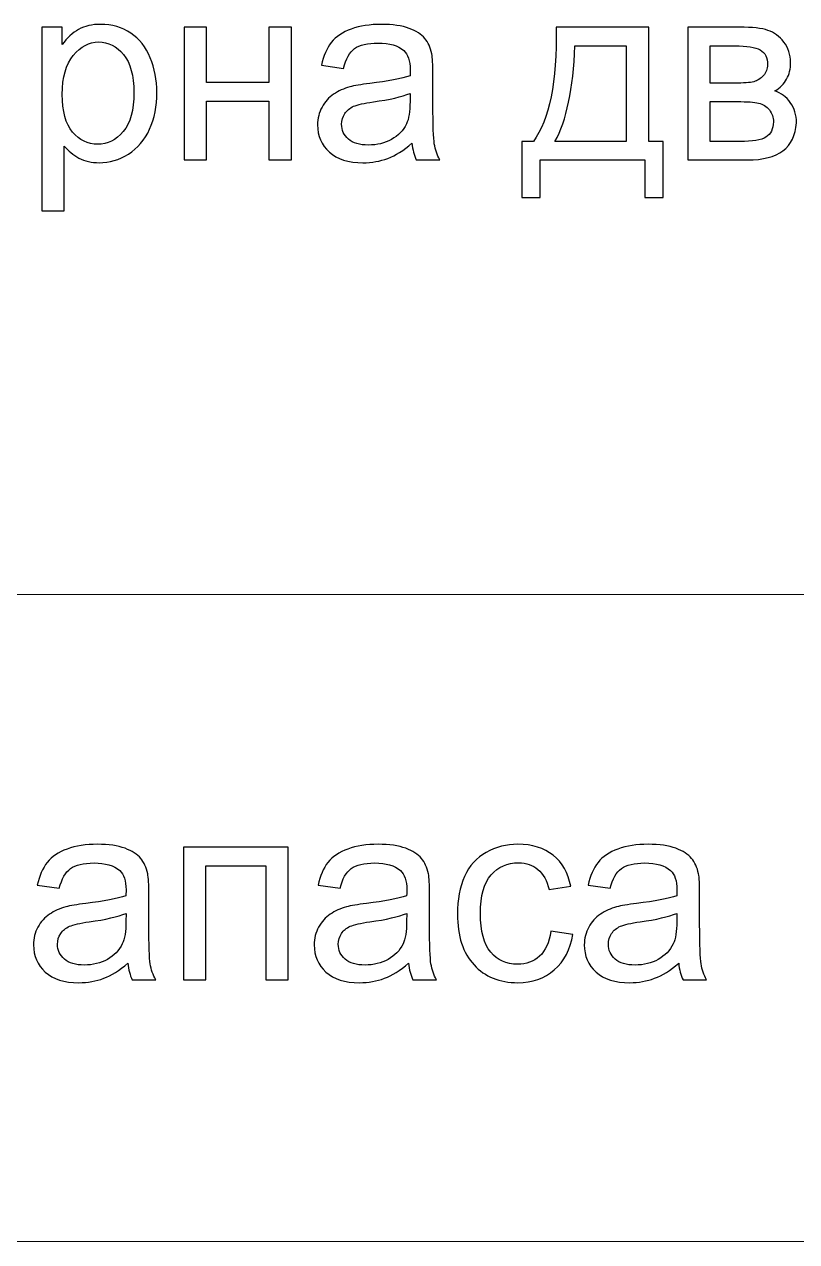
# Model space of a CAD drawing. Header units: millimetres. Extents: x -998 to 1016, y -1915 to 1914.
# Drawn here: x -390.4 to -321.1, y 1513.8 to 1623 of the extents above; entities that cross this region are included whole.
import ezdxf

# ---------------------------------------------------------------- set-up
doc = ezdxf.new("R2010")
doc.units = ezdxf.units.MM
doc.header["$MEASUREMENT"] = 0
doc.layers.add('layer 1', color=7, linetype='Continuous')

msp = doc.modelspace()

# ---------------------------------------------------------------- linework, layer by layer
at = {"layer": 'layer 1', "color": 250}
for points, knots in [([(-388.7877, 1606.2498), (-388.7877, 1606.2498), (-388.7877, 1622.714), (-388.7877, 1622.714), (-388.7877, 1622.714), (-388.7877, 1622.714), (-386.9532, 1622.714), (-386.9532, 1622.714), (-386.9532, 1622.714), (-386.9532, 1622.714), (-386.9532, 1621.1509), (-386.9532, 1621.1509), (-386.9532, 1621.1509), (-386.5214, 1621.7547), (-386.0322, 1622.2095), (-385.4857, 1622.5114), (-385.4857, 1622.5114), (-384.943, 1622.8133), (-384.2818, 1622.9662), (-383.506, 1622.9662), (-383.506, 1622.9662), (-382.4894, 1622.9662), (-381.5951, 1622.7063), (-380.8193, 1622.1828), (-380.8193, 1622.1828), (-380.0435, 1621.663), (-379.4587, 1620.9254), (-379.0613, 1619.9776), (-379.0613, 1619.9776), (-378.6676, 1619.026), (-378.4689, 1617.9865), (-378.4689, 1616.8514), (-378.4689, 1616.8514), (-378.4689, 1615.6399), (-378.6868, 1614.5469), (-379.1224, 1613.5723), (-379.1224, 1613.5723), (-379.5581, 1612.6016), (-380.1925, 1611.8563), (-381.0257, 1611.3366), (-381.0257, 1611.3366), (-381.855, 1610.8206), (-382.7302, 1610.5608), (-383.6474, 1610.5608), (-383.6474, 1610.5608), (-384.32, 1610.5608), (-384.9239, 1610.7022), (-385.4551, 1610.985), (-385.4551, 1610.985), (-385.9901, 1611.2678), (-386.4258, 1611.6232), (-386.7698, 1612.0551), (-386.7698, 1612.0551), (-386.7698, 1612.0551), (-386.7698, 1606.2498), (-386.7698, 1606.2498), (-386.7698, 1606.2498), (-386.7698, 1606.2498), (-388.7877, 1606.2498), (-388.7877, 1606.2498)], [0, 0, 0, 0, 0.0625, 0.0625, 0.0625, 0.0625, 0.125, 0.125, 0.125, 0.125, 0.1875, 0.1875, 0.1875, 0.1875, 0.25, 0.25, 0.25, 0.25, 0.3125, 0.3125, 0.3125, 0.3125, 0.375, 0.375, 0.375, 0.375, 0.4375, 0.4375, 0.4375, 0.4375, 0.5, 0.5, 0.5, 0.5, 0.5625, 0.5625, 0.5625, 0.5625, 0.625, 0.625, 0.625, 0.625, 0.6875, 0.6875, 0.6875, 0.6875, 0.75, 0.75, 0.75, 0.75, 0.8125, 0.8125, 0.8125, 0.8125, 0.875, 0.875, 0.875, 0.875, 1, 1, 1, 1]), ([(-376.0345, 1622.714), (-376.0345, 1622.714), (-374.0166, 1622.714), (-374.0166, 1622.714), (-374.0166, 1622.714), (-374.0166, 1622.714), (-374.0166, 1617.761), (-374.0166, 1617.761), (-374.0166, 1617.761), (-374.0166, 1617.761), (-368.4215, 1617.761), (-368.4215, 1617.761), (-368.4215, 1617.761), (-368.4215, 1617.761), (-368.4215, 1622.714), (-368.4215, 1622.714), (-368.4215, 1622.714), (-368.4215, 1622.714), (-366.4036, 1622.714), (-366.4036, 1622.714), (-366.4036, 1622.714), (-366.4036, 1622.714), (-366.4036, 1610.813), (-366.4036, 1610.813), (-366.4036, 1610.813), (-366.4036, 1610.813), (-368.4215, 1610.813), (-368.4215, 1610.813), (-368.4215, 1610.813), (-368.4215, 1610.813), (-368.4215, 1616.087), (-368.4215, 1616.087), (-368.4215, 1616.087), (-368.4215, 1616.087), (-374.0166, 1616.087), (-374.0166, 1616.087), (-374.0166, 1616.087), (-374.0166, 1616.087), (-374.0166, 1610.813), (-374.0166, 1610.813), (-374.0166, 1610.813), (-374.0166, 1610.813), (-376.0345, 1610.813), (-376.0345, 1610.813), (-376.0345, 1610.813), (-376.0345, 1610.813), (-376.0345, 1622.714), (-376.0345, 1622.714)], [0, 0, 0, 0, 0.07692308, 0.07692308, 0.07692308, 0.07692308, 0.15384615, 0.15384615, 0.15384615, 0.15384615, 0.23076923, 0.23076923, 0.23076923, 0.23076923, 0.30769231, 0.30769231, 0.30769231, 0.30769231, 0.38461538, 0.38461538, 0.38461538, 0.38461538, 0.46153846, 0.46153846, 0.46153846, 0.46153846, 0.53846154, 0.53846154, 0.53846154, 0.53846154, 0.61538462, 0.61538462, 0.61538462, 0.61538462, 0.69230769, 0.69230769, 0.69230769, 0.69230769, 0.76923077, 0.76923077, 0.76923077, 0.76923077, 0.84615385, 0.84615385, 0.84615385, 0.84615385, 1, 1, 1, 1]), ([(-355.5995, 1612.3035), (-356.3486, 1611.6653), (-357.0709, 1611.2181), (-357.7626, 1610.9544), (-357.7626, 1610.9544), (-358.4544, 1610.6907), (-359.1958, 1610.5608), (-359.9907, 1610.5608), (-359.9907, 1610.5608), (-361.2978, 1610.5608), (-362.3029, 1610.878), (-363.0061, 1611.5162), (-363.0061, 1611.5162), (-363.7093, 1612.1506), (-364.0609, 1612.9647), (-364.0609, 1613.9545), (-364.0609, 1613.9545), (-364.0609, 1614.5354), (-363.9271, 1615.0666), (-363.6634, 1615.5482), (-363.6634, 1615.5482), (-363.3959, 1616.0297), (-363.0481, 1616.4119), (-362.6201, 1616.7023), (-362.6201, 1616.7023), (-362.1882, 1616.9928), (-361.7067, 1617.2145), (-361.1678, 1617.3635), (-361.1678, 1617.3635), (-360.7704, 1617.4667), (-360.1703, 1617.5661), (-359.3716, 1617.6654), (-359.3716, 1617.6654), (-357.7435, 1617.8565), (-356.5397, 1618.0896), (-355.7715, 1618.3572), (-355.7715, 1618.3572), (-355.7638, 1618.6323), (-355.76, 1618.8081), (-355.76, 1618.8807), (-355.76, 1618.8807), (-355.76, 1619.6986), (-355.9511, 1620.2757), (-356.3333, 1620.612), (-356.3333, 1620.612), (-356.8492, 1621.0668), (-357.6174, 1621.2923), (-358.634, 1621.2923), (-358.634, 1621.2923), (-359.5856, 1621.2923), (-360.2888, 1621.1241), (-360.7398, 1620.7916), (-360.7398, 1620.7916), (-361.1946, 1620.4591), (-361.5271, 1619.8706), (-361.7449, 1619.0222), (-361.7449, 1619.0222), (-361.7449, 1619.0222), (-363.7169, 1619.2973), (-363.7169, 1619.2973), (-363.7169, 1619.2973), (-363.5373, 1620.1419), (-363.243, 1620.826), (-362.8303, 1621.3458), (-362.8303, 1621.3458), (-362.4175, 1621.8655), (-361.8213, 1622.263), (-361.0417, 1622.5458), (-361.0417, 1622.5458), (-360.2659, 1622.8248), (-359.3601, 1622.9662), (-358.3359, 1622.9662), (-358.3359, 1622.9662), (-357.3193, 1622.9662), (-356.49, 1622.8477), (-355.8517, 1622.607), (-355.8517, 1622.607), (-355.2173, 1622.3662), (-354.7473, 1622.0681), (-354.4492, 1621.705), (-354.4492, 1621.705), (-354.1511, 1621.342), (-353.9409, 1620.8834), (-353.8186, 1620.3292), (-353.8186, 1620.3292), (-353.7536, 1619.9852), (-353.7192, 1619.3661), (-353.7192, 1618.4756), (-353.7192, 1618.4756), (-353.7192, 1618.4756), (-353.7192, 1615.8004), (-353.7192, 1615.8004), (-353.7192, 1615.8004), (-353.7192, 1613.9316), (-353.6772, 1612.7506), (-353.5931, 1612.25), (-353.5931, 1612.25), (-353.5128, 1611.7493), (-353.3447, 1611.2716), (-353.1001, 1610.813), (-353.1001, 1610.813), (-353.1001, 1610.813), (-355.2097, 1610.813), (-355.2097, 1610.813), (-355.2097, 1610.813), (-355.4122, 1611.2372), (-355.5422, 1611.734), (-355.5995, 1612.3035)], [0, 0, 0, 0, 0.03571429, 0.03571429, 0.03571429, 0.03571429, 0.07142857, 0.07142857, 0.07142857, 0.07142857, 0.10714286, 0.10714286, 0.10714286, 0.10714286, 0.14285714, 0.14285714, 0.14285714, 0.14285714, 0.17857143, 0.17857143, 0.17857143, 0.17857143, 0.21428571, 0.21428571, 0.21428571, 0.21428571, 0.25, 0.25, 0.25, 0.25, 0.28571429, 0.28571429, 0.28571429, 0.28571429, 0.32142857, 0.32142857, 0.32142857, 0.32142857, 0.35714286, 0.35714286, 0.35714286, 0.35714286, 0.39285714, 0.39285714, 0.39285714, 0.39285714, 0.42857143, 0.42857143, 0.42857143, 0.42857143, 0.46428571, 0.46428571, 0.46428571, 0.46428571, 0.5, 0.5, 0.5, 0.5, 0.53571429, 0.53571429, 0.53571429, 0.53571429, 0.57142857, 0.57142857, 0.57142857, 0.57142857, 0.60714286, 0.60714286, 0.60714286, 0.60714286, 0.64285714, 0.64285714, 0.64285714, 0.64285714, 0.67857143, 0.67857143, 0.67857143, 0.67857143, 0.71428571, 0.71428571, 0.71428571, 0.71428571, 0.75, 0.75, 0.75, 0.75, 0.78571429, 0.78571429, 0.78571429, 0.78571429, 0.82142857, 0.82142857, 0.82142857, 0.82142857, 0.85714286, 0.85714286, 0.85714286, 0.85714286, 0.89285714, 0.89285714, 0.89285714, 0.89285714, 0.92857143, 0.92857143, 0.92857143, 0.92857143, 1, 1, 1, 1]), ([(-342.6667, 1622.714), (-342.6667, 1622.714), (-334.3658, 1622.714), (-334.3658, 1622.714), (-334.3658, 1622.714), (-334.3658, 1622.714), (-334.3658, 1612.464), (-334.3658, 1612.464), (-334.3658, 1612.464), (-334.3658, 1612.464), (-333.0817, 1612.464), (-333.0817, 1612.464), (-333.0817, 1612.464), (-333.0817, 1612.464), (-333.0817, 1607.4422), (-333.0817, 1607.4422), (-333.0817, 1607.4422), (-333.0817, 1607.4422), (-334.7327, 1607.4422), (-334.7327, 1607.4422), (-334.7327, 1607.4422), (-334.7327, 1607.4422), (-334.7327, 1610.813), (-334.7327, 1610.813), (-334.7327, 1610.813), (-334.7327, 1610.813), (-344.1113, 1610.813), (-344.1113, 1610.813), (-344.1113, 1610.813), (-344.1113, 1610.813), (-344.1113, 1607.4422), (-344.1113, 1607.4422), (-344.1113, 1607.4422), (-344.1113, 1607.4422), (-345.7623, 1607.4422), (-345.7623, 1607.4422), (-345.7623, 1607.4422), (-345.7623, 1607.4422), (-345.7623, 1612.464), (-345.7623, 1612.464), (-345.7623, 1612.464), (-345.7623, 1612.464), (-344.7075, 1612.464), (-344.7075, 1612.464), (-344.7075, 1612.464), (-343.2858, 1614.394), (-342.6055, 1617.8107), (-342.6667, 1622.714)], [0, 0, 0, 0, 0.07692308, 0.07692308, 0.07692308, 0.07692308, 0.15384615, 0.15384615, 0.15384615, 0.15384615, 0.23076923, 0.23076923, 0.23076923, 0.23076923, 0.30769231, 0.30769231, 0.30769231, 0.30769231, 0.38461538, 0.38461538, 0.38461538, 0.38461538, 0.46153846, 0.46153846, 0.46153846, 0.46153846, 0.53846154, 0.53846154, 0.53846154, 0.53846154, 0.61538462, 0.61538462, 0.61538462, 0.61538462, 0.69230769, 0.69230769, 0.69230769, 0.69230769, 0.76923077, 0.76923077, 0.76923077, 0.76923077, 0.84615385, 0.84615385, 0.84615385, 0.84615385, 1, 1, 1, 1]), ([(-330.8689, 1622.714), (-330.8689, 1622.714), (-326.2254, 1622.714), (-326.2254, 1622.714), (-326.2254, 1622.714), (-325.0865, 1622.714), (-324.2381, 1622.6184), (-323.6801, 1622.4273), (-323.6801, 1622.4273), (-323.126, 1622.2363), (-322.6483, 1621.8885), (-322.2508, 1621.3802), (-322.2508, 1621.3802), (-321.8495, 1620.8681), (-321.6508, 1620.2604), (-321.6508, 1619.5496), (-321.6508, 1619.5496), (-321.6508, 1618.9801), (-321.7693, 1618.4833), (-322.0024, 1618.0629), (-322.0024, 1618.0629), (-322.2393, 1617.6387), (-322.5909, 1617.2833), (-323.0648, 1617.0004), (-323.0648, 1617.0004), (-322.5069, 1616.8132), (-322.0444, 1616.4654), (-321.6737, 1615.9533), (-321.6737, 1615.9533), (-321.3068, 1615.445), (-321.1234, 1614.8373), (-321.1234, 1614.1379), (-321.1234, 1614.1379), (-321.196, 1613.0105), (-321.6011, 1612.1735), (-322.3311, 1611.6309), (-322.3311, 1611.6309), (-323.061, 1611.0843), (-324.1235, 1610.813), (-325.5146, 1610.813), (-325.5146, 1610.813), (-325.5146, 1610.813), (-330.8689, 1610.813), (-330.8689, 1610.813), (-330.8689, 1610.813), (-330.8689, 1610.813), (-330.8689, 1622.714), (-330.8689, 1622.714)], [0, 0, 0, 0, 0.07692308, 0.07692308, 0.07692308, 0.07692308, 0.15384615, 0.15384615, 0.15384615, 0.15384615, 0.23076923, 0.23076923, 0.23076923, 0.23076923, 0.30769231, 0.30769231, 0.30769231, 0.30769231, 0.38461538, 0.38461538, 0.38461538, 0.38461538, 0.46153846, 0.46153846, 0.46153846, 0.46153846, 0.53846154, 0.53846154, 0.53846154, 0.53846154, 0.61538462, 0.61538462, 0.61538462, 0.61538462, 0.69230769, 0.69230769, 0.69230769, 0.69230769, 0.76923077, 0.76923077, 0.76923077, 0.76923077, 0.84615385, 0.84615385, 0.84615385, 0.84615385, 1, 1, 1, 1]), ([(-386.9532, 1616.6909), (-386.9532, 1615.166), (-386.6437, 1614.0386), (-386.0284, 1613.3086), (-386.0284, 1613.3086), (-385.4092, 1612.5787), (-384.6602, 1612.2118), (-383.7812, 1612.2118), (-383.7812, 1612.2118), (-382.8869, 1612.2118), (-382.1225, 1612.5901), (-381.4881, 1613.3468), (-381.4881, 1613.3468), (-380.8499, 1614.1035), (-380.5327, 1615.273), (-380.5327, 1616.859), (-380.5327, 1616.859), (-380.5327, 1618.3725), (-380.8422, 1619.5037), (-381.4652, 1620.2566), (-381.4652, 1620.2566), (-382.0881, 1621.0095), (-382.8295, 1621.384), (-383.6933, 1621.384), (-383.6933, 1621.384), (-384.5493, 1621.384), (-385.3061, 1620.9827), (-385.9634, 1620.184), (-385.9634, 1620.184), (-386.6246, 1619.3814), (-386.9532, 1618.2196), (-386.9532, 1616.6909)], [0, 0, 0, 0, 0.11111111, 0.11111111, 0.11111111, 0.11111111, 0.22222222, 0.22222222, 0.22222222, 0.22222222, 0.33333333, 0.33333333, 0.33333333, 0.33333333, 0.44444444, 0.44444444, 0.44444444, 0.44444444, 0.55555556, 0.55555556, 0.55555556, 0.55555556, 0.66666667, 0.66666667, 0.66666667, 0.66666667, 0.77777778, 0.77777778, 0.77777778, 0.77777778, 1, 1, 1, 1]), ([(-340.9927, 1621.04), (-341.1418, 1617.1762), (-341.738, 1614.3176), (-342.7813, 1612.464), (-342.7813, 1612.464), (-342.7813, 1612.464), (-336.3837, 1612.464), (-336.3837, 1612.464), (-336.3837, 1612.464), (-336.3837, 1612.464), (-336.3837, 1621.04), (-336.3837, 1621.04), (-336.3837, 1621.04), (-336.3837, 1621.04), (-340.9927, 1621.04), (-340.9927, 1621.04)], [0, 0, 0, 0, 0.2, 0.2, 0.2, 0.2, 0.4, 0.4, 0.4, 0.4, 0.6, 0.6, 0.6, 0.6, 1, 1, 1, 1]), ([(-328.851, 1617.6922), (-328.851, 1617.6922), (-326.7108, 1617.6922), (-326.7108, 1617.6922), (-326.7108, 1617.6922), (-325.8585, 1617.6922), (-325.27, 1617.738), (-324.9528, 1617.8259), (-324.9528, 1617.8259), (-324.6318, 1617.9177), (-324.3451, 1618.0973), (-324.0929, 1618.3725), (-324.0929, 1618.3725), (-323.8407, 1618.6438), (-323.7145, 1618.9725), (-323.7145, 1619.3546), (-323.7145, 1619.3546), (-323.7145, 1619.9852), (-323.9362, 1620.4209), (-324.3757, 1620.6693), (-324.3757, 1620.6693), (-324.819, 1620.9178), (-325.5757, 1621.04), (-326.6458, 1621.04), (-326.6458, 1621.04), (-326.6458, 1621.04), (-328.851, 1621.04), (-328.851, 1621.04), (-328.851, 1621.04), (-328.851, 1621.04), (-328.851, 1617.6922), (-328.851, 1617.6922)], [0, 0, 0, 0, 0.11111111, 0.11111111, 0.11111111, 0.11111111, 0.22222222, 0.22222222, 0.22222222, 0.22222222, 0.33333333, 0.33333333, 0.33333333, 0.33333333, 0.44444444, 0.44444444, 0.44444444, 0.44444444, 0.55555556, 0.55555556, 0.55555556, 0.55555556, 0.66666667, 0.66666667, 0.66666667, 0.66666667, 0.77777778, 0.77777778, 0.77777778, 0.77777778, 1, 1, 1, 1]), ([(-355.76, 1616.775), (-356.4938, 1616.4769), (-357.5945, 1616.2246), (-359.062, 1616.0182), (-359.062, 1616.0182), (-359.8952, 1615.8998), (-360.4837, 1615.766), (-360.8277, 1615.617), (-360.8277, 1615.617), (-361.1716, 1615.4679), (-361.4353, 1615.2501), (-361.6226, 1614.9673), (-361.6226, 1614.9673), (-361.8099, 1614.6806), (-361.9054, 1614.3634), (-361.9054, 1614.0118), (-361.9054, 1614.0118), (-361.9054, 1613.4806), (-361.7029, 1613.0334), (-361.2939, 1612.678), (-361.2939, 1612.678), (-360.885, 1612.3226), (-360.2888, 1612.143), (-359.5054, 1612.143), (-359.5054, 1612.143), (-358.7295, 1612.143), (-358.0378, 1612.3111), (-357.4301, 1612.6513), (-357.4301, 1612.6513), (-356.8263, 1612.9876), (-356.3791, 1613.45), (-356.0963, 1614.0347), (-356.0963, 1614.0347), (-355.8785, 1614.4895), (-355.7715, 1615.1583), (-355.7715, 1616.0412), (-355.7715, 1616.0412), (-355.7715, 1616.0412), (-355.76, 1616.775), (-355.76, 1616.775)], [0, 0, 0, 0, 0.09090909, 0.09090909, 0.09090909, 0.09090909, 0.18181818, 0.18181818, 0.18181818, 0.18181818, 0.27272727, 0.27272727, 0.27272727, 0.27272727, 0.36363636, 0.36363636, 0.36363636, 0.36363636, 0.45454545, 0.45454545, 0.45454545, 0.45454545, 0.54545455, 0.54545455, 0.54545455, 0.54545455, 0.63636364, 0.63636364, 0.63636364, 0.63636364, 0.72727273, 0.72727273, 0.72727273, 0.72727273, 0.81818182, 0.81818182, 0.81818182, 0.81818182, 1, 1, 1, 1]), ([(-328.851, 1612.464), (-328.851, 1612.464), (-326.2025, 1612.464), (-326.2025, 1612.464), (-326.2025, 1612.464), (-325.0636, 1612.464), (-324.2802, 1612.5978), (-323.8559, 1612.8615), (-323.8559, 1612.8615), (-323.4317, 1613.129), (-323.2101, 1613.5838), (-323.1871, 1614.2373), (-323.1871, 1614.2373), (-323.1871, 1614.6157), (-323.3094, 1614.9711), (-323.554, 1615.2959), (-323.554, 1615.2959), (-323.8024, 1615.6208), (-324.1235, 1615.8272), (-324.5171, 1615.9112), (-324.5171, 1615.9112), (-324.9107, 1615.9991), (-325.5452, 1616.0412), (-326.4165, 1616.0412), (-326.4165, 1616.0412), (-326.4165, 1616.0412), (-328.851, 1616.0412), (-328.851, 1616.0412), (-328.851, 1616.0412), (-328.851, 1616.0412), (-328.851, 1612.464), (-328.851, 1612.464)], [0, 0, 0, 0, 0.11111111, 0.11111111, 0.11111111, 0.11111111, 0.22222222, 0.22222222, 0.22222222, 0.22222222, 0.33333333, 0.33333333, 0.33333333, 0.33333333, 0.44444444, 0.44444444, 0.44444444, 0.44444444, 0.55555556, 0.55555556, 0.55555556, 0.55555556, 0.66666667, 0.66666667, 0.66666667, 0.66666667, 0.77777778, 0.77777778, 0.77777778, 0.77777778, 1, 1, 1, 1]), ([(-381.0719, 1538.8002), (-381.821, 1538.162), (-382.5433, 1537.7148), (-383.235, 1537.4511), (-383.235, 1537.4511), (-383.9268, 1537.1874), (-384.6682, 1537.0575), (-385.4631, 1537.0575), (-385.4631, 1537.0575), (-386.7702, 1537.0575), (-387.7753, 1537.3747), (-388.4785, 1538.0129), (-388.4785, 1538.0129), (-389.1817, 1538.6473), (-389.5333, 1539.4614), (-389.5333, 1540.4512), (-389.5333, 1540.4512), (-389.5333, 1541.0321), (-389.3995, 1541.5633), (-389.1358, 1542.0449), (-389.1358, 1542.0449), (-388.8683, 1542.5264), (-388.5205, 1542.9086), (-388.0925, 1543.199), (-388.0925, 1543.199), (-387.6606, 1543.4895), (-387.1791, 1543.7112), (-386.6402, 1543.8602), (-386.6402, 1543.8602), (-386.2428, 1543.9634), (-385.6427, 1544.0628), (-384.844, 1544.1621), (-384.844, 1544.1621), (-383.2159, 1544.3532), (-382.0121, 1544.5863), (-381.2439, 1544.8539), (-381.2439, 1544.8539), (-381.2362, 1545.129), (-381.2324, 1545.3048), (-381.2324, 1545.3774), (-381.2324, 1545.3774), (-381.2324, 1546.1953), (-381.4235, 1546.7724), (-381.8057, 1547.1087), (-381.8057, 1547.1087), (-382.3216, 1547.5635), (-383.0898, 1547.789), (-384.1064, 1547.789), (-384.1064, 1547.789), (-385.058, 1547.789), (-385.7612, 1547.6208), (-386.2122, 1547.2883), (-386.2122, 1547.2883), (-386.667, 1546.9558), (-386.9995, 1546.3673), (-387.2173, 1545.5189), (-387.2173, 1545.5189), (-387.2173, 1545.5189), (-389.1893, 1545.794), (-389.1893, 1545.794), (-389.1893, 1545.794), (-389.0097, 1546.6386), (-388.7154, 1547.3227), (-388.3027, 1547.8425), (-388.3027, 1547.8425), (-387.8899, 1548.3622), (-387.2937, 1548.7597), (-386.5141, 1549.0425), (-386.5141, 1549.0425), (-385.7383, 1549.3215), (-384.8325, 1549.4629), (-383.8083, 1549.4629), (-383.8083, 1549.4629), (-382.7917, 1549.4629), (-381.9624, 1549.3444), (-381.3241, 1549.1037), (-381.3241, 1549.1037), (-380.6897, 1548.8629), (-380.2197, 1548.5648), (-379.9216, 1548.2017), (-379.9216, 1548.2017), (-379.6235, 1547.8387), (-379.4133, 1547.3801), (-379.291, 1546.8259), (-379.291, 1546.8259), (-379.226, 1546.4819), (-379.1916, 1545.8628), (-379.1916, 1544.9723), (-379.1916, 1544.9723), (-379.1916, 1544.9723), (-379.1916, 1542.2971), (-379.1916, 1542.2971), (-379.1916, 1542.2971), (-379.1916, 1540.4283), (-379.1496, 1539.2473), (-379.0655, 1538.7467), (-379.0655, 1538.7467), (-378.9852, 1538.246), (-378.8171, 1537.7683), (-378.5725, 1537.3097), (-378.5725, 1537.3097), (-378.5725, 1537.3097), (-380.6821, 1537.3097), (-380.6821, 1537.3097), (-380.6821, 1537.3097), (-380.8846, 1537.7339), (-381.0146, 1538.2307), (-381.0719, 1538.8002)], [0, 0, 0, 0, 0.03571429, 0.03571429, 0.03571429, 0.03571429, 0.07142857, 0.07142857, 0.07142857, 0.07142857, 0.10714286, 0.10714286, 0.10714286, 0.10714286, 0.14285714, 0.14285714, 0.14285714, 0.14285714, 0.17857143, 0.17857143, 0.17857143, 0.17857143, 0.21428571, 0.21428571, 0.21428571, 0.21428571, 0.25, 0.25, 0.25, 0.25, 0.28571429, 0.28571429, 0.28571429, 0.28571429, 0.32142857, 0.32142857, 0.32142857, 0.32142857, 0.35714286, 0.35714286, 0.35714286, 0.35714286, 0.39285714, 0.39285714, 0.39285714, 0.39285714, 0.42857143, 0.42857143, 0.42857143, 0.42857143, 0.46428571, 0.46428571, 0.46428571, 0.46428571, 0.5, 0.5, 0.5, 0.5, 0.53571429, 0.53571429, 0.53571429, 0.53571429, 0.57142857, 0.57142857, 0.57142857, 0.57142857, 0.60714286, 0.60714286, 0.60714286, 0.60714286, 0.64285714, 0.64285714, 0.64285714, 0.64285714, 0.67857143, 0.67857143, 0.67857143, 0.67857143, 0.71428571, 0.71428571, 0.71428571, 0.71428571, 0.75, 0.75, 0.75, 0.75, 0.78571429, 0.78571429, 0.78571429, 0.78571429, 0.82142857, 0.82142857, 0.82142857, 0.82142857, 0.85714286, 0.85714286, 0.85714286, 0.85714286, 0.89285714, 0.89285714, 0.89285714, 0.89285714, 0.92857143, 0.92857143, 0.92857143, 0.92857143, 1, 1, 1, 1]), ([(-376.0922, 1549.2107), (-376.0922, 1549.2107), (-366.6906, 1549.2107), (-366.6906, 1549.2107), (-366.6906, 1549.2107), (-366.6906, 1549.2107), (-366.6906, 1537.3097), (-366.6906, 1537.3097), (-366.6906, 1537.3097), (-366.6906, 1537.3097), (-368.7085, 1537.3097), (-368.7085, 1537.3097), (-368.7085, 1537.3097), (-368.7085, 1537.3097), (-368.7085, 1547.5367), (-368.7085, 1547.5367), (-368.7085, 1547.5367), (-368.7085, 1547.5367), (-374.0743, 1547.5367), (-374.0743, 1547.5367), (-374.0743, 1547.5367), (-374.0743, 1547.5367), (-374.0743, 1537.3097), (-374.0743, 1537.3097), (-374.0743, 1537.3097), (-374.0743, 1537.3097), (-376.0922, 1537.3097), (-376.0922, 1537.3097), (-376.0922, 1537.3097), (-376.0922, 1537.3097), (-376.0922, 1549.2107), (-376.0922, 1549.2107)], [0, 0, 0, 0, 0.11111111, 0.11111111, 0.11111111, 0.11111111, 0.22222222, 0.22222222, 0.22222222, 0.22222222, 0.33333333, 0.33333333, 0.33333333, 0.33333333, 0.44444444, 0.44444444, 0.44444444, 0.44444444, 0.55555556, 0.55555556, 0.55555556, 0.55555556, 0.66666667, 0.66666667, 0.66666667, 0.66666667, 0.77777778, 0.77777778, 0.77777778, 0.77777778, 1, 1, 1, 1]), ([(-355.9018, 1538.8002), (-356.6509, 1538.162), (-357.3732, 1537.7148), (-358.0649, 1537.4511), (-358.0649, 1537.4511), (-358.7567, 1537.1874), (-359.4981, 1537.0575), (-360.293, 1537.0575), (-360.293, 1537.0575), (-361.6001, 1537.0575), (-362.6052, 1537.3747), (-363.3084, 1538.0129), (-363.3084, 1538.0129), (-364.0116, 1538.6473), (-364.3632, 1539.4614), (-364.3632, 1540.4512), (-364.3632, 1540.4512), (-364.3632, 1541.0321), (-364.2294, 1541.5633), (-363.9657, 1542.0449), (-363.9657, 1542.0449), (-363.6982, 1542.5264), (-363.3504, 1542.9086), (-362.9224, 1543.199), (-362.9224, 1543.199), (-362.4905, 1543.4895), (-362.009, 1543.7112), (-361.4701, 1543.8602), (-361.4701, 1543.8602), (-361.0727, 1543.9634), (-360.4726, 1544.0628), (-359.6739, 1544.1621), (-359.6739, 1544.1621), (-358.0458, 1544.3532), (-356.842, 1544.5863), (-356.0738, 1544.8539), (-356.0738, 1544.8539), (-356.0661, 1545.129), (-356.0623, 1545.3048), (-356.0623, 1545.3774), (-356.0623, 1545.3774), (-356.0623, 1546.1953), (-356.2534, 1546.7724), (-356.6356, 1547.1087), (-356.6356, 1547.1087), (-357.1515, 1547.5635), (-357.9197, 1547.789), (-358.9363, 1547.789), (-358.9363, 1547.789), (-359.8879, 1547.789), (-360.5911, 1547.6208), (-361.0421, 1547.2883), (-361.0421, 1547.2883), (-361.4969, 1546.9558), (-361.8294, 1546.3673), (-362.0472, 1545.5189), (-362.0472, 1545.5189), (-362.0472, 1545.5189), (-364.0192, 1545.794), (-364.0192, 1545.794), (-364.0192, 1545.794), (-363.8396, 1546.6386), (-363.5453, 1547.3227), (-363.1326, 1547.8425), (-363.1326, 1547.8425), (-362.7198, 1548.3622), (-362.1236, 1548.7597), (-361.344, 1549.0425), (-361.344, 1549.0425), (-360.5682, 1549.3215), (-359.6624, 1549.4629), (-358.6382, 1549.4629), (-358.6382, 1549.4629), (-357.6216, 1549.4629), (-356.7923, 1549.3444), (-356.154, 1549.1037), (-356.154, 1549.1037), (-355.5196, 1548.8629), (-355.0496, 1548.5648), (-354.7515, 1548.2017), (-354.7515, 1548.2017), (-354.4534, 1547.8387), (-354.2432, 1547.3801), (-354.1209, 1546.8259), (-354.1209, 1546.8259), (-354.0559, 1546.4819), (-354.0215, 1545.8628), (-354.0215, 1544.9723), (-354.0215, 1544.9723), (-354.0215, 1544.9723), (-354.0215, 1542.2971), (-354.0215, 1542.2971), (-354.0215, 1542.2971), (-354.0215, 1540.4283), (-353.9795, 1539.2473), (-353.8954, 1538.7467), (-353.8954, 1538.7467), (-353.8151, 1538.246), (-353.647, 1537.7683), (-353.4024, 1537.3097), (-353.4024, 1537.3097), (-353.4024, 1537.3097), (-355.512, 1537.3097), (-355.512, 1537.3097), (-355.512, 1537.3097), (-355.7145, 1537.7339), (-355.8445, 1538.2307), (-355.9018, 1538.8002)], [0, 0, 0, 0, 0.03571429, 0.03571429, 0.03571429, 0.03571429, 0.07142857, 0.07142857, 0.07142857, 0.07142857, 0.10714286, 0.10714286, 0.10714286, 0.10714286, 0.14285714, 0.14285714, 0.14285714, 0.14285714, 0.17857143, 0.17857143, 0.17857143, 0.17857143, 0.21428571, 0.21428571, 0.21428571, 0.21428571, 0.25, 0.25, 0.25, 0.25, 0.28571429, 0.28571429, 0.28571429, 0.28571429, 0.32142857, 0.32142857, 0.32142857, 0.32142857, 0.35714286, 0.35714286, 0.35714286, 0.35714286, 0.39285714, 0.39285714, 0.39285714, 0.39285714, 0.42857143, 0.42857143, 0.42857143, 0.42857143, 0.46428571, 0.46428571, 0.46428571, 0.46428571, 0.5, 0.5, 0.5, 0.5, 0.53571429, 0.53571429, 0.53571429, 0.53571429, 0.57142857, 0.57142857, 0.57142857, 0.57142857, 0.60714286, 0.60714286, 0.60714286, 0.60714286, 0.64285714, 0.64285714, 0.64285714, 0.64285714, 0.67857143, 0.67857143, 0.67857143, 0.67857143, 0.71428571, 0.71428571, 0.71428571, 0.71428571, 0.75, 0.75, 0.75, 0.75, 0.78571429, 0.78571429, 0.78571429, 0.78571429, 0.82142857, 0.82142857, 0.82142857, 0.82142857, 0.85714286, 0.85714286, 0.85714286, 0.85714286, 0.89285714, 0.89285714, 0.89285714, 0.89285714, 0.92857143, 0.92857143, 0.92857143, 0.92857143, 1, 1, 1, 1]), ([(-343.1486, 1541.6665), (-343.1486, 1541.6665), (-341.1766, 1541.3913), (-341.1766, 1541.3913), (-341.1766, 1541.3913), (-341.3944, 1540.0346), (-341.9448, 1538.976), (-342.8352, 1538.2078), (-342.8352, 1538.2078), (-343.7257, 1537.4396), (-344.8225, 1537.0575), (-346.1181, 1537.0575), (-346.1181, 1537.0575), (-347.7424, 1537.0575), (-349.0494, 1537.5887), (-350.0354, 1538.6511), (-350.0354, 1538.6511), (-351.0253, 1539.7136), (-351.5183, 1541.2347), (-351.5183, 1543.2143), (-351.5183, 1543.2143), (-351.5183, 1544.4984), (-351.3043, 1545.6182), (-350.88, 1546.5813), (-350.88, 1546.5813), (-350.4558, 1547.5406), (-349.8099, 1548.2629), (-348.9386, 1548.7406), (-348.9386, 1548.7406), (-348.071, 1549.2221), (-347.1271, 1549.4629), (-346.1028, 1549.4629), (-346.1028, 1549.4629), (-344.8149, 1549.4629), (-343.7563, 1549.1381), (-342.9384, 1548.4845), (-342.9384, 1548.4845), (-342.1167, 1547.831), (-341.5893, 1546.9023), (-341.36, 1545.7023), (-341.36, 1545.7023), (-341.36, 1545.7023), (-343.3091, 1545.4042), (-343.3091, 1545.4042), (-343.3091, 1545.4042), (-343.4964, 1546.203), (-343.8251, 1546.803), (-344.3028, 1547.2081), (-344.3028, 1547.2081), (-344.7767, 1547.6094), (-345.3499, 1547.8119), (-346.0226, 1547.8119), (-346.0226, 1547.8119), (-347.0392, 1547.8119), (-347.8647, 1547.4488), (-348.5029, 1546.7227), (-348.5029, 1546.7227), (-349.1373, 1545.9928), (-349.4545, 1544.8462), (-349.4545, 1543.2717), (-349.4545, 1543.2717), (-349.4545, 1541.6742), (-349.1488, 1540.5162), (-348.5373, 1539.7938), (-348.5373, 1539.7938), (-347.922, 1539.0715), (-347.1232, 1538.7085), (-346.1411, 1538.7085), (-346.1411, 1538.7085), (-345.3461, 1538.7085), (-344.685, 1538.9492), (-344.1576, 1539.4346), (-344.1576, 1539.4346), (-343.6263, 1539.9161), (-343.29, 1540.6614), (-343.1486, 1541.6665)], [0, 0, 0, 0, 0.05, 0.05, 0.05, 0.05, 0.1, 0.1, 0.1, 0.1, 0.15, 0.15, 0.15, 0.15, 0.2, 0.2, 0.2, 0.2, 0.25, 0.25, 0.25, 0.25, 0.3, 0.3, 0.3, 0.3, 0.35, 0.35, 0.35, 0.35, 0.4, 0.4, 0.4, 0.4, 0.45, 0.45, 0.45, 0.45, 0.5, 0.5, 0.5, 0.5, 0.55, 0.55, 0.55, 0.55, 0.6, 0.6, 0.6, 0.6, 0.65, 0.65, 0.65, 0.65, 0.7, 0.7, 0.7, 0.7, 0.75, 0.75, 0.75, 0.75, 0.8, 0.8, 0.8, 0.8, 0.85, 0.85, 0.85, 0.85, 0.9, 0.9, 0.9, 0.9, 1, 1, 1, 1]), ([(-331.6833, 1538.8002), (-332.4324, 1538.162), (-333.1547, 1537.7148), (-333.8464, 1537.4511), (-333.8464, 1537.4511), (-334.5382, 1537.1874), (-335.2796, 1537.0575), (-336.0745, 1537.0575), (-336.0745, 1537.0575), (-337.3816, 1537.0575), (-338.3867, 1537.3747), (-339.0899, 1538.0129), (-339.0899, 1538.0129), (-339.7931, 1538.6473), (-340.1447, 1539.4614), (-340.1447, 1540.4512), (-340.1447, 1540.4512), (-340.1447, 1541.0321), (-340.0109, 1541.5633), (-339.7472, 1542.0449), (-339.7472, 1542.0449), (-339.4797, 1542.5264), (-339.1319, 1542.9086), (-338.7039, 1543.199), (-338.7039, 1543.199), (-338.272, 1543.4895), (-337.7905, 1543.7112), (-337.2516, 1543.8602), (-337.2516, 1543.8602), (-336.8542, 1543.9634), (-336.2541, 1544.0628), (-335.4554, 1544.1621), (-335.4554, 1544.1621), (-333.8273, 1544.3532), (-332.6235, 1544.5863), (-331.8553, 1544.8539), (-331.8553, 1544.8539), (-331.8476, 1545.129), (-331.8438, 1545.3048), (-331.8438, 1545.3774), (-331.8438, 1545.3774), (-331.8438, 1546.1953), (-332.0349, 1546.7724), (-332.4171, 1547.1087), (-332.4171, 1547.1087), (-332.933, 1547.5635), (-333.7012, 1547.789), (-334.7178, 1547.789), (-334.7178, 1547.789), (-335.6694, 1547.789), (-336.3726, 1547.6208), (-336.8236, 1547.2883), (-336.8236, 1547.2883), (-337.2784, 1546.9558), (-337.6109, 1546.3673), (-337.8287, 1545.5189), (-337.8287, 1545.5189), (-337.8287, 1545.5189), (-339.8007, 1545.794), (-339.8007, 1545.794), (-339.8007, 1545.794), (-339.6211, 1546.6386), (-339.3268, 1547.3227), (-338.9141, 1547.8425), (-338.9141, 1547.8425), (-338.5013, 1548.3622), (-337.9051, 1548.7597), (-337.1255, 1549.0425), (-337.1255, 1549.0425), (-336.3497, 1549.3215), (-335.4439, 1549.4629), (-334.4197, 1549.4629), (-334.4197, 1549.4629), (-333.4031, 1549.4629), (-332.5738, 1549.3444), (-331.9355, 1549.1037), (-331.9355, 1549.1037), (-331.3011, 1548.8629), (-330.8311, 1548.5648), (-330.533, 1548.2017), (-330.533, 1548.2017), (-330.2349, 1547.8387), (-330.0247, 1547.3801), (-329.9024, 1546.8259), (-329.9024, 1546.8259), (-329.8374, 1546.4819), (-329.803, 1545.8628), (-329.803, 1544.9723), (-329.803, 1544.9723), (-329.803, 1544.9723), (-329.803, 1542.2971), (-329.803, 1542.2971), (-329.803, 1542.2971), (-329.803, 1540.4283), (-329.761, 1539.2473), (-329.6769, 1538.7467), (-329.6769, 1538.7467), (-329.5966, 1538.246), (-329.4285, 1537.7683), (-329.1839, 1537.3097), (-329.1839, 1537.3097), (-329.1839, 1537.3097), (-331.2935, 1537.3097), (-331.2935, 1537.3097), (-331.2935, 1537.3097), (-331.496, 1537.7339), (-331.626, 1538.2307), (-331.6833, 1538.8002)], [0, 0, 0, 0, 0.03571429, 0.03571429, 0.03571429, 0.03571429, 0.07142857, 0.07142857, 0.07142857, 0.07142857, 0.10714286, 0.10714286, 0.10714286, 0.10714286, 0.14285714, 0.14285714, 0.14285714, 0.14285714, 0.17857143, 0.17857143, 0.17857143, 0.17857143, 0.21428571, 0.21428571, 0.21428571, 0.21428571, 0.25, 0.25, 0.25, 0.25, 0.28571429, 0.28571429, 0.28571429, 0.28571429, 0.32142857, 0.32142857, 0.32142857, 0.32142857, 0.35714286, 0.35714286, 0.35714286, 0.35714286, 0.39285714, 0.39285714, 0.39285714, 0.39285714, 0.42857143, 0.42857143, 0.42857143, 0.42857143, 0.46428571, 0.46428571, 0.46428571, 0.46428571, 0.5, 0.5, 0.5, 0.5, 0.53571429, 0.53571429, 0.53571429, 0.53571429, 0.57142857, 0.57142857, 0.57142857, 0.57142857, 0.60714286, 0.60714286, 0.60714286, 0.60714286, 0.64285714, 0.64285714, 0.64285714, 0.64285714, 0.67857143, 0.67857143, 0.67857143, 0.67857143, 0.71428571, 0.71428571, 0.71428571, 0.71428571, 0.75, 0.75, 0.75, 0.75, 0.78571429, 0.78571429, 0.78571429, 0.78571429, 0.82142857, 0.82142857, 0.82142857, 0.82142857, 0.85714286, 0.85714286, 0.85714286, 0.85714286, 0.89285714, 0.89285714, 0.89285714, 0.89285714, 0.92857143, 0.92857143, 0.92857143, 0.92857143, 1, 1, 1, 1]), ([(-381.2324, 1543.2717), (-381.9662, 1542.9736), (-383.0669, 1542.7213), (-384.5344, 1542.5149), (-384.5344, 1542.5149), (-385.3676, 1542.3965), (-385.9561, 1542.2627), (-386.3001, 1542.1137), (-386.3001, 1542.1137), (-386.644, 1541.9646), (-386.9077, 1541.7468), (-387.095, 1541.464), (-387.095, 1541.464), (-387.2823, 1541.1773), (-387.3778, 1540.8601), (-387.3778, 1540.5085), (-387.3778, 1540.5085), (-387.3778, 1539.9773), (-387.1753, 1539.5301), (-386.7663, 1539.1747), (-386.7663, 1539.1747), (-386.3574, 1538.8193), (-385.7612, 1538.6397), (-384.9778, 1538.6397), (-384.9778, 1538.6397), (-384.2019, 1538.6397), (-383.5102, 1538.8078), (-382.9025, 1539.148), (-382.9025, 1539.148), (-382.2987, 1539.4843), (-381.8515, 1539.9467), (-381.5687, 1540.5314), (-381.5687, 1540.5314), (-381.3509, 1540.9862), (-381.2439, 1541.655), (-381.2439, 1542.5379), (-381.2439, 1542.5379), (-381.2439, 1542.5379), (-381.2324, 1543.2717), (-381.2324, 1543.2717)], [0, 0, 0, 0, 0.09090909, 0.09090909, 0.09090909, 0.09090909, 0.18181818, 0.18181818, 0.18181818, 0.18181818, 0.27272727, 0.27272727, 0.27272727, 0.27272727, 0.36363636, 0.36363636, 0.36363636, 0.36363636, 0.45454545, 0.45454545, 0.45454545, 0.45454545, 0.54545455, 0.54545455, 0.54545455, 0.54545455, 0.63636364, 0.63636364, 0.63636364, 0.63636364, 0.72727273, 0.72727273, 0.72727273, 0.72727273, 0.81818182, 0.81818182, 0.81818182, 0.81818182, 1, 1, 1, 1]), ([(-356.0623, 1543.2717), (-356.7961, 1542.9736), (-357.8968, 1542.7213), (-359.3643, 1542.5149), (-359.3643, 1542.5149), (-360.1975, 1542.3965), (-360.786, 1542.2627), (-361.13, 1542.1137), (-361.13, 1542.1137), (-361.4739, 1541.9646), (-361.7376, 1541.7468), (-361.9249, 1541.464), (-361.9249, 1541.464), (-362.1122, 1541.1773), (-362.2077, 1540.8601), (-362.2077, 1540.5085), (-362.2077, 1540.5085), (-362.2077, 1539.9773), (-362.0052, 1539.5301), (-361.5962, 1539.1747), (-361.5962, 1539.1747), (-361.1873, 1538.8193), (-360.5911, 1538.6397), (-359.8077, 1538.6397), (-359.8077, 1538.6397), (-359.0318, 1538.6397), (-358.3401, 1538.8078), (-357.7324, 1539.148), (-357.7324, 1539.148), (-357.1286, 1539.4843), (-356.6814, 1539.9467), (-356.3986, 1540.5314), (-356.3986, 1540.5314), (-356.1808, 1540.9862), (-356.0738, 1541.655), (-356.0738, 1542.5379), (-356.0738, 1542.5379), (-356.0738, 1542.5379), (-356.0623, 1543.2717), (-356.0623, 1543.2717)], [0, 0, 0, 0, 0.09090909, 0.09090909, 0.09090909, 0.09090909, 0.18181818, 0.18181818, 0.18181818, 0.18181818, 0.27272727, 0.27272727, 0.27272727, 0.27272727, 0.36363636, 0.36363636, 0.36363636, 0.36363636, 0.45454545, 0.45454545, 0.45454545, 0.45454545, 0.54545455, 0.54545455, 0.54545455, 0.54545455, 0.63636364, 0.63636364, 0.63636364, 0.63636364, 0.72727273, 0.72727273, 0.72727273, 0.72727273, 0.81818182, 0.81818182, 0.81818182, 0.81818182, 1, 1, 1, 1]), ([(-331.8438, 1543.2717), (-332.5776, 1542.9736), (-333.6783, 1542.7213), (-335.1458, 1542.5149), (-335.1458, 1542.5149), (-335.979, 1542.3965), (-336.5675, 1542.2627), (-336.9115, 1542.1137), (-336.9115, 1542.1137), (-337.2554, 1541.9646), (-337.5191, 1541.7468), (-337.7064, 1541.464), (-337.7064, 1541.464), (-337.8937, 1541.1773), (-337.9892, 1540.8601), (-337.9892, 1540.5085), (-337.9892, 1540.5085), (-337.9892, 1539.9773), (-337.7867, 1539.5301), (-337.3777, 1539.1747), (-337.3777, 1539.1747), (-336.9688, 1538.8193), (-336.3726, 1538.6397), (-335.5892, 1538.6397), (-335.5892, 1538.6397), (-334.8133, 1538.6397), (-334.1216, 1538.8078), (-333.5139, 1539.148), (-333.5139, 1539.148), (-332.9101, 1539.4843), (-332.4629, 1539.9467), (-332.1801, 1540.5314), (-332.1801, 1540.5314), (-331.9623, 1540.9862), (-331.8553, 1541.655), (-331.8553, 1542.5379), (-331.8553, 1542.5379), (-331.8553, 1542.5379), (-331.8438, 1543.2717), (-331.8438, 1543.2717)], [0, 0, 0, 0, 0.09090909, 0.09090909, 0.09090909, 0.09090909, 0.18181818, 0.18181818, 0.18181818, 0.18181818, 0.27272727, 0.27272727, 0.27272727, 0.27272727, 0.36363636, 0.36363636, 0.36363636, 0.36363636, 0.45454545, 0.45454545, 0.45454545, 0.45454545, 0.54545455, 0.54545455, 0.54545455, 0.54545455, 0.63636364, 0.63636364, 0.63636364, 0.63636364, 0.72727273, 0.72727273, 0.72727273, 0.72727273, 0.81818182, 0.81818182, 0.81818182, 0.81818182, 1, 1, 1, 1])]:
    msp.add_open_spline(points, degree=3, knots=knots, dxfattribs=at)
at = {"layer": 'layer 1', "color": 30, "lineweight": 20}
msp.add_open_spline([(-807.1737, 1513.8448), (-807.1737, 1513.8448), (-15.4561, 1513.8448), (-15.4561, 1513.8448), (-15.4561, 1513.8448), (-15.4561, 1523.849), (-15.4561, 1545.1696), (-15.4561, 1571.8448), (-15.4561, 1571.8448), (-15.4561, 1571.8448), (-30.2756, 1571.8448), (-30.2756, 1571.8448), (-30.2756, 1571.8448), (-30.2756, 1571.8448), (-807.1737, 1571.8448), (-807.1737, 1571.8448), (-807.1737, 1571.8448), (-807.1737, 1571.8448), (-821.7336, 1571.8448), (-821.7336, 1571.8448), (-821.7336, 1571.8448), (-821.7336, 1571.8448), (-836.5531, 1571.8448), (-836.5531, 1571.8448), (-836.5531, 1571.8448), (-836.5531, 1545.1696), (-836.5531, 1523.849), (-836.5531, 1513.8448), (-836.5531, 1513.8448), (-836.5531, 1513.8448), (-807.1737, 1513.8448), (-807.1737, 1513.8448)], degree=3, knots=[0, 0, 0, 0, 0.11111111, 0.11111111, 0.11111111, 0.11111111, 0.22222222, 0.22222222, 0.22222222, 0.22222222, 0.33333333, 0.33333333, 0.33333333, 0.33333333, 0.44444444, 0.44444444, 0.44444444, 0.44444444, 0.55555556, 0.55555556, 0.55555556, 0.55555556, 0.66666667, 0.66666667, 0.66666667, 0.66666667, 0.77777778, 0.77777778, 0.77777778, 0.77777778, 1, 1, 1, 1], dxfattribs=at)

doc.saveas('drawing.dxf')
